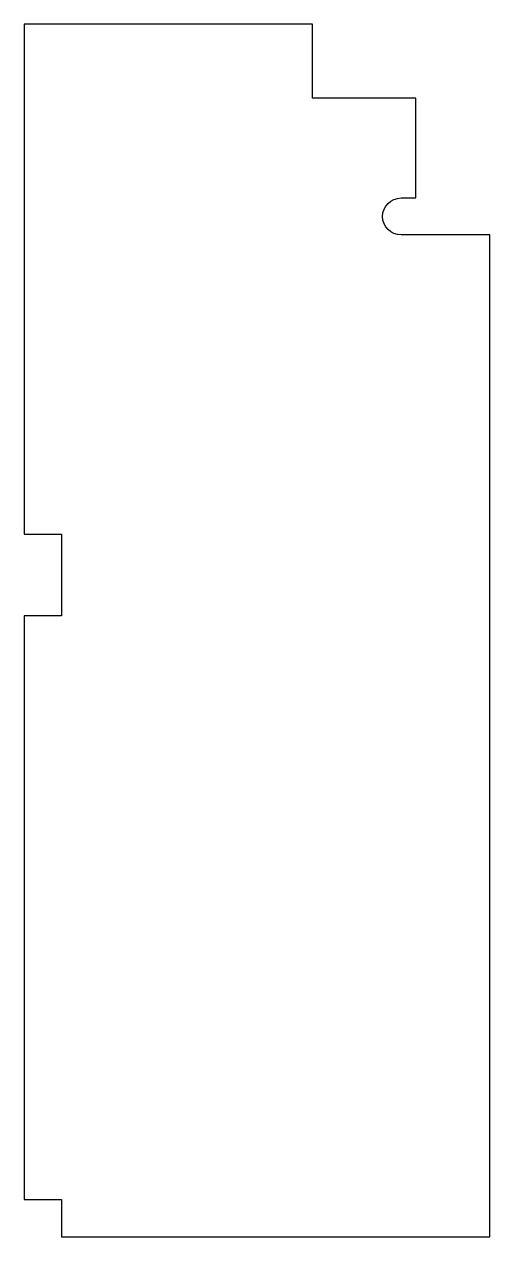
# Model space of a CAD drawing. Header units: millimetres. Extents: x -127 to -1, y -329 to -1.
import ezdxf

# ---------------------------------------------------------------- set-up
doc = ezdxf.new("R2010")
doc.units = ezdxf.units.MM
doc.layers.get('0').update_dxf_attribs({"linetype": 'CONTINUOUS'})

msp = doc.modelspace()

# ---------------------------------------------------------------- linework, layer by layer
msp.add_lwpolyline([(-1, -58), (-25, -58, -1), (-25, -48), (-21, -48), (-21, -21), (-49, -21), (-49, -1), (-127, -1), (-127, -138.95), (-116.95, -138.95), (-116.95, -161.05), (-127, -161.05), (-127, -318.95), (-116.95, -318.95), (-116.95, -329), (-1, -329)], format="xyb", close=True)

doc.saveas('drawing.dxf')
